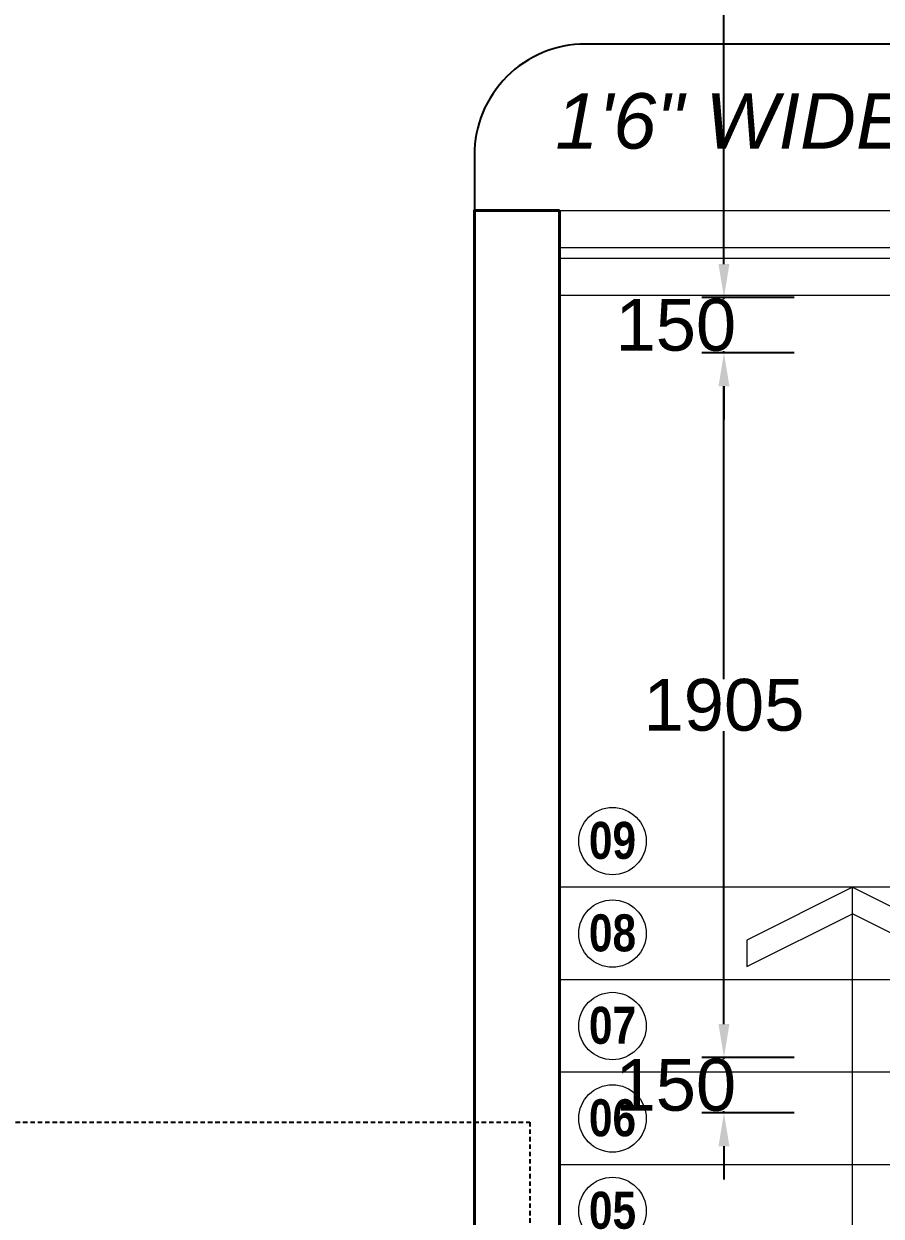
# Model space of a CAD drawing. Header units: millimetres. Extents: x 0 to 125073, y 0 to 71249.
# Drawn here: x 69961 to 72279, y 51840 to 55064 of the extents above; entities that cross this region are included whole.
import ezdxf
from ezdxf.lldxf.tags import DXFTag

# ---------------------------------------------------------------- set-up
doc = ezdxf.new("R2010")
doc.units = ezdxf.units.MM
doc.linetypes.add('DASHDOT', pattern=[1, 0.5, -0.25, 0, -0.25])
doc.linetypes.add('DASHED', pattern=[20, 12, -8])
doc.layers.add('DA_BUILDING LINE', color=7, linetype='Continuous', lineweight=9, true_color=0xc2db0000)
for name, color, linetype in [('DA_CHAJJA', 44, 'Continuous'), ('PROP-DIM', 2, 'CONTINUOUS'), ('PROP-KEEP', 6, 'DASHED')]:
    doc.layers.add(name, color=color, linetype=linetype)
for name, color, linetype, lineweight in [('DA_COLUMN', 40, 'Continuous', 40), ('DA_GUIDE LINE', 143, 'DASHDOT', 9), ('DA_LINE', 155, 'Continuous', 9), ('DA_STAIRCASE', 122, 'Continuous', 9), ('DA_Text 1', 200, 'Continuous', 9), ('DA_TEXT IN SQ.FT', 193, 'Continuous', 9), ('DA_WALL', 7, 'Continuous', 35), ('DA_WINDOW', 4, 'Continuous', 9)]:
    doc.layers.add(name, color=color, linetype=linetype, lineweight=lineweight)
doc.styles.add('FAT FONT', font='swisscbi.ttf')
doc.styles.get("Standard").update_dxf_attribs({"font": 'arial.ttf'})
tags = doc.linetypes.add('( Hidden )', pattern=[0.375, 0.25, -0.125]).pattern_tags.tags
tags[6:7] = [DXFTag(74, 4), DXFTag(75, 0), DXFTag(340, '0'), DXFTag(46, 1.0), DXFTag(50, 0.0), DXFTag(44, 0.0), DXFTag(45, 0.0)]
tags[4:5] = [DXFTag(74, 4), DXFTag(75, 0), DXFTag(340, '0'), DXFTag(46, 1.0), DXFTag(50, 0.0), DXFTag(44, 0.0), DXFTag(45, 0.0)]
doc.dimstyles.get("Standard").update_dxf_attribs({"dimtxt": 140, "dimasz": 90, "dimexe": 60, "dimexo": 60, "dimgap": 0.09, "dimtad": 1, "dimtih": 1, "dimtoh": 1, "dimdec": 4, "dimdsep": 46, "dimtxsty": 'Standard', "dimcen": 0.09, "dimazin": 3, "dimtfac": 1, "dimtdec": 4, "dimtmove": 0, "dimatfit": 3, "dimfxl": 1, "dimtolj": 1})

# ---------------------------------------------------------------- blocks, each defined once
blk = doc.blocks.new('GSHGJSDFGJ')
at = {"layer": 'DA_BUILDING LINE', "linetype": '( Hidden )', "ltscale": 500}
blk.add_lwpolyline([(-41088.6, 76926.5), (-41088.6, 92546.5), (-40838.6, 92546.5), (-40838.6, 92596.5), (-39638.6, 92596.5), (-39638.6, 94076.5), (-40838.6, 94076.5), (-40838.6, 97576.5), (-31143.6, 97576.5), (-31143.6, 92421.5), (-34663.6, 92421.5), (-34663.6, 91421.5), (-32288.6, 91421.5), (-32288.6, 90076.5), (-31518.6, 90076.5), (-31518.6, 91422), (-29863.6, 91421.5), (-29863.6, 91421.5), (-29863.6, 94886.5), (-27778.6, 94886.5)], dxfattribs=at)
blk = doc.blocks.new('DA_Mahavirjyot_CP_2022_01_13_dwg_AR-1-318932-Site')
at = {"layer": 'DA_GUIDE LINE', "linetype": 'Continuous', "flags": 128}
for points in [[(-8437, 11250), (-2812, 0), (0, 0), (-5625, 11250)], [(-8437, -11250), (-2812, 0), (0, 0), (-5625, -11250)]]:
    blk.add_lwpolyline(points, close=True, dxfattribs=at)
blk = doc.blocks.new('STAIR 1')
at = {"layer": 'DA_CHAJJA'}
blk.add_lwpolyline([(6092.7412, 1867.7449), (6090.9562, 1867.7449, 0.414214), (6090.6562, 1867.4449), (6090.6562, 1867.2949)], format="xyb", dxfattribs=at)
at = {"layer": 'DA_COLUMN'}
blk.add_lwpolyline([(6090.8862, 1867.2949), (6090.6562, 1867.2949), (6090.6562, 1861.7149), (6090.8862, 1861.7149), (6090.8862, 1867.0649)], close=True, dxfattribs=at)
at = {"layer": 'DA_LINE', "flags": 128}
blk.add_lwpolyline([(6091.6787, 1863.0005), (6091.6787, 1865.3935)], dxfattribs=at)
at = {"layer": 'DA_LINE'}
for centre in [(6091.0296, 1865.5899), (6091.0296, 1865.3399), (6091.0296, 1865.0899), (6091.0296, 1864.8399), (6091.0296, 1864.5899)]:
    blk.add_circle(centre, 0.0911, dxfattribs=at)
at = {"layer": 'DA_STAIRCASE'}
for p, q in [((6092.4712, 1865.4649), (6090.8862, 1865.4649)), ((6092.4712, 1865.2149), (6090.8862, 1865.2149)), ((6092.4712, 1864.9649), (6090.8862, 1864.9649)), ((6092.4712, 1864.7149), (6090.8862, 1864.7149))]:
    blk.add_line(p, q, dxfattribs=at)
at = {"layer": 'DA_WINDOW'}
for points in [[(6090.8862, 1867.2949), (6092.7412, 1867.2949), (6092.7412, 1867.0649), (6090.8862, 1867.0649)], [(6090.8862, 1867.1949), (6092.7412, 1867.1949), (6092.7412, 1867.1649), (6090.8862, 1867.1649)]]:
    blk.add_lwpolyline(points, close=True, dxfattribs=at)
at = {"xscale": -2.540005077644661e-05, "yscale": 2.540005077644661e-05, "zscale": 2.54000507764466e-05, "rotation": 270}
blk.add_blockref('DA_Mahavirjyot_CP_2022_01_13_dwg_AR-1-318932-Site', (6091.6787, 1865.4649), dxfattribs=at)
at = {"layer": 'DA_Text 1', "char_height": 0.1, "attachment_point": 1, "style": 'FAT FONT'}
for s, heights, insert in [('09', [-0.102], (6090.966, 1865.6418)), ('08', [-0.102], (6090.966, 1865.3918)), ('07', [-0.102], (6090.966, 1865.1418)), ('06', [-0.102], (6090.966, 1864.8918)), ('05', [-0.1027], (6090.966, 1864.6418))]:
    blk.add_mtext_dynamic_manual_height_columns(s, width=0.216685, gutter_width=0.0125, heights=heights, dxfattribs=dict(at, insert=insert))
blk = doc.blocks.new('SERVICE CORE')
at = {"layer": 'DA_WALL'}
blk.add_blockref('STAIR 1', (-20.4992, -307.7082), dxfattribs=at)
at = {"layer": 'DA_TEXT IN SQ.FT', "insert": (6070.3757, 1559.7518), "char_height": 0.15, "attachment_point": 7}
blk.add_mtext_dynamic_manual_height_columns('{\\fArial|b0|i1|c0|p34;1\'6" WIDE CHAJJA}', width=2.062226, gutter_width=12.5, heights=[-0.1551], dxfattribs=at)
blk = doc.blocks.new('A$Cfed68cb1')
at = {"layer": 'DA_TEXT IN SQ.FT', "insert": (-36.5263, -3.7899), "char_height": 0.15, "attachment_point": 7}
blk.add_mtext_dynamic_manual_height_columns('{\\fArial|b0|i1|c0|p34;1\'6" WIDE CHAJJA}', width=2.062226, gutter_width=12.5, heights=[-0.1551], dxfattribs=at)
blk = doc.blocks.new('_CLOSEDFILLED')
at = {"color": 0, "linetype": 'BYBLOCK'}
blk.add_solid([(-1, 0.164), (0, 0), (-1, -0.164)], dxfattribs=at)
blk = doc.blocks.new('*D16')
for p, q in [((72044, 54174), (71794, 54174)), ((71854, 53291.5675), (71854, 54084)), ((71854, 52359), (71854, 53151.4325)), ((72044, 52269), (71794, 52269))]:
    blk.add_line(p, q)
at = {"layer": 'Defpoints'}
for p in [(72104, 54174), (71854, 52269), (72104, 52269)]:
    blk.add_point(p, dxfattribs=at)
at = {"layer": 'PROP-DIM', "xscale": 90, "yscale": 90}
for p, rotation in [((71854, 54174), 90), ((71854, 52269), 270)]:
    blk.add_blockref('_CLOSEDFILLED', p, dxfattribs=dict(at, rotation=rotation))
at = {"layer": 'PROP-DIM', "insert": (71854, 53221.5), "char_height": 140, "attachment_point": 5}
blk.add_mtext('1905', dxfattribs=at)
blk = doc.blocks.new('*D18')
for p, q in [((72044, 57099), (71794, 57099)), ((71854, 55781.5675), (71854, 57009)), ((71854, 54414), (71854, 55641.4325)), ((72044, 54324), (71794, 54324))]:
    blk.add_line(p, q)
at = {"layer": 'Defpoints'}
for p in [(72104, 57099), (71854, 54324), (72104, 54324)]:
    blk.add_point(p, dxfattribs=at)
at = {"layer": 'PROP-DIM', "xscale": 90, "yscale": 90}
for p, rotation in [((71854, 57099), 90), ((71854, 54324), 270)]:
    blk.add_blockref('_CLOSEDFILLED', p, dxfattribs=dict(at, rotation=rotation))
at = {"layer": 'PROP-DIM', "insert": (71854, 55711.5), "char_height": 140, "attachment_point": 5}
blk.add_mtext('2775', dxfattribs=at)

msp = doc.modelspace()

# ---------------------------------------------------------------- linework, layer by layer
at = {"layer": 'PROP-KEEP'}
msp.add_lwpolyline([(66379, 51094), (66379, 52094), (71329, 52094), (71329, 51094)], close=True, dxfattribs=at)

# ---------------------------------------------------------------- block references
at = {"color": 1, "xscale": 1000, "yscale": 1000, "zscale": 1000}
msp.add_blockref('A$Cfed68cb1', (107924.22813, 58513.9767), dxfattribs=at)
at = {"layer": 'DA_BUILDING LINE'}
msp.add_blockref('GSHGJSDFGJ', (101042.82231, -40327.54866), dxfattribs=at)
at = {"layer": 'DA_WALL', "xscale": 1000, "yscale": 1000, "zscale": 1000}
msp.add_blockref('SERVICE CORE', (-5998977.75966, -1505027.75827), dxfattribs=at)

# ---------------------------------------------------------------- dimensions: what is measured, and where the dimension line sits
at = {"layer": 'PROP-DIM'}
for base, p1, p2, picture, middle in [((71854, 54324), (72104, 54324), (72104, 57099), '*D18', (71854, 55711.5)), ((71854, 52269), (72104, 52269), (72104, 54174), '*D16', (71854, 53221.5))]:
    dim = msp.add_linear_dim(base=base, p1=p1, p2=p2, angle=90, dimstyle='Standard', dxfattribs=at)
    dim.commit()
    dim.dimension.update_dxf_attribs({"geometry": picture, "text_midpoint": middle})
for base, p1, p2 in [((71854, 54174), (72104, 54174), (72104, 54324)), ((71854, 52119), (72104, 52119), (72104, 52269))]:
    msp.add_linear_dim(base=base, p1=p1, p2=p2, angle=90, dimstyle='Standard', dxfattribs=at).render()

doc.saveas('drawing.dxf')
